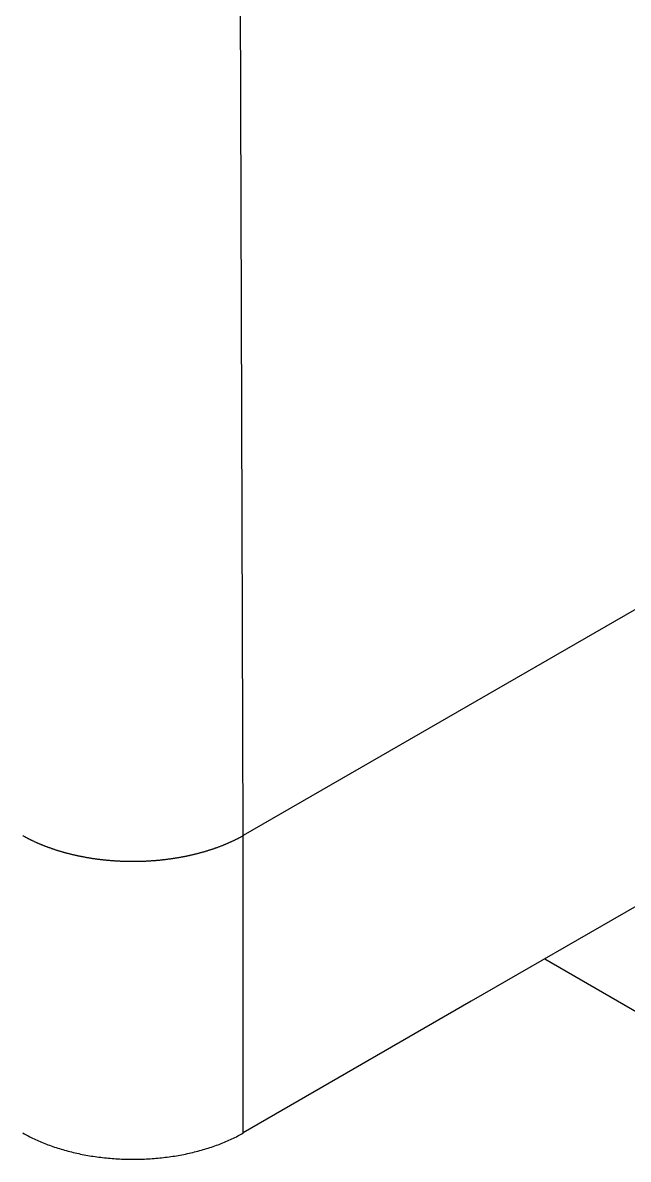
# Model space of a CAD drawing. Extents: x 3.27 to 9.48, y 3.29 to 7.63.
# Drawn here: x 8.7253 to 8.9546, y 5.5304 to 5.9606 of the extents above; entities that cross this region are included whole.
import ezdxf

# ---------------------------------------------------------------- set-up
doc = ezdxf.new("R2010")
doc.units = 0
doc.layers.add('VISIBLE_EDGES_ANSI_', color=7, linetype='CONTINUOUS')
doc.layers.add('VISIBLE_TANGENT_EDGES_ANSI', color=7, linetype='CONTINUOUS')

msp = doc.modelspace()

# ---------------------------------------------------------------- linework, layer by layer
at = {"layer": 'VISIBLE_EDGES_ANSI_'}
for p, q in [((9.29882, 5.93578), (8.80885, 5.6529)), ((8.80885, 5.6529), (8.80884, 5.65289)), ((8.95779, 5.62638), (8.89515, 5.59021)), ((8.92299, 5.60628), (8.99955, 5.56208)), ((8.89515, 5.59021), (8.80885, 5.54039))]:
    msp.add_line(p, q, dxfattribs=at)
for points in [[(8.80884, 5.65289, 0), (8.80867, 5.65279, 0), (8.8085, 5.6527, 0), (8.80833, 5.6526, 0), (8.80815, 5.65251, 0), (8.80798, 5.65241, 0), (8.8078, 5.65232, 0), (8.80763, 5.65222, 0), (8.80745, 5.65213, 0), (8.80727, 5.65203, 0), (8.80709, 5.65194, 0), (8.80692, 5.65185, 0), (8.80674, 5.65175, 0), (8.80656, 5.65166, 0), (8.80638, 5.65157, 0), (8.80619, 5.65148, 0), (8.80601, 5.65139, 0), (8.80583, 5.6513, 0), (8.80565, 5.65121, 0), (8.80546, 5.65112, 0), (8.80528, 5.65103, 0), (8.80509, 5.65094, 0), (8.80491, 5.65085, 0), (8.80472, 5.65077, 0), (8.80454, 5.65068, 0), (8.80435, 5.65059, 0), (8.80416, 5.65051, 0), (8.80397, 5.65042, 0), (8.80378, 5.65033, 0), (8.80359, 5.65025, 0), (8.8034, 5.65016, 0), (8.80321, 5.65008, 0), (8.80302, 5.65, 0), (8.80283, 5.64991, 0), (8.80264, 5.64983, 0), (8.80244, 5.64975, 0), (8.80225, 5.64967, 0), (8.80205, 5.64959, 0), (8.80186, 5.6495, 0), (8.80166, 5.64942, 0), (8.80147, 5.64934, 0), (8.80127, 5.64926, 0), (8.80107, 5.64919, 0), (8.80087, 5.64911, 0), (8.80068, 5.64903, 0), (8.80048, 5.64895, 0), (8.80028, 5.64887, 0), (8.80008, 5.6488, 0), (8.79988, 5.64872, 0), (8.79968, 5.64864, 0), (8.79947, 5.64857, 0), (8.79927, 5.64849, 0), (8.79907, 5.64842, 0), (8.79886, 5.64835, 0), (8.79866, 5.64827, 0), (8.79846, 5.6482, 0), (8.79825, 5.64813, 0), (8.79805, 5.64805, 0), (8.79784, 5.64798, 0), (8.79763, 5.64791, 0), (8.79743, 5.64784, 0), (8.79722, 5.64777, 0), (8.79701, 5.6477, 0), (8.7968, 5.64763, 0), (8.79659, 5.64756, 0), (8.79638, 5.64749, 0), (8.79617, 5.64743, 0), (8.79596, 5.64736, 0), (8.79575, 5.64729, 0), (8.79554, 5.64723, 0), (8.79533, 5.64716, 0), (8.79511, 5.64709, 0), (8.7949, 5.64703, 0), (8.79469, 5.64697, 0), (8.79447, 5.6469, 0), (8.79426, 5.64684, 0), (8.79404, 5.64678, 0), (8.79383, 5.64671, 0), (8.79361, 5.64665, 0), (8.79339, 5.64659, 0), (8.79318, 5.64653, 0), (8.79296, 5.64647, 0), (8.79274, 5.64641, 0), (8.79252, 5.64635, 0), (8.7923, 5.64629, 0), (8.79209, 5.64623, 0), (8.79187, 5.64617, 0), (8.79165, 5.64612, 0), (8.79142, 5.64606, 0), (8.7912, 5.646, 0), (8.79098, 5.64595, 0), (8.79076, 5.64589, 0), (8.79054, 5.64584, 0), (8.79031, 5.64578, 0), (8.79009, 5.64573, 0), (8.78987, 5.64567, 0), (8.78964, 5.64562, 0), (8.78942, 5.64557, 0), (8.78919, 5.64552, 0), (8.78897, 5.64547, 0), (8.78874, 5.64541, 0), (8.78852, 5.64536, 0), (8.78829, 5.64531, 0), (8.78806, 5.64527, 0), (8.78784, 5.64522, 0), (8.78761, 5.64517, 0), (8.78738, 5.64512, 0), (8.78716, 5.64507, 0), (8.78693, 5.64503, 0), (8.7867, 5.64498, 0), (8.78647, 5.64494, 0), (8.78624, 5.64489, 0), (8.78601, 5.64485, 0), (8.78578, 5.6448, 0), (8.78555, 5.64476, 0), (8.78532, 5.64472, 0), (8.78509, 5.64467, 0), (8.78486, 5.64463, 0), (8.78463, 5.64459, 0), (8.7844, 5.64455, 0), (8.78417, 5.64451, 0), (8.78394, 5.64447, 0), (8.78371, 5.64443, 0), (8.78347, 5.64439, 0), (8.78324, 5.64436, 0), (8.78301, 5.64432, 0), (8.78277, 5.64428, 0), (8.78254, 5.64425, 0), (8.78231, 5.64421, 0), (8.78207, 5.64418, 0), (8.78184, 5.64414, 0), (8.78161, 5.64411, 0), (8.78137, 5.64407, 0), (8.78114, 5.64404, 0), (8.7809, 5.64401, 0), (8.78067, 5.64398, 0), (8.78043, 5.64394, 0), (8.7802, 5.64391, 0), (8.77996, 5.64388, 0), (8.77972, 5.64385, 0), (8.77949, 5.64383, 0), (8.77925, 5.6438, 0), (8.77902, 5.64377, 0), (8.77878, 5.64374, 0), (8.77854, 5.64371, 0), (8.7783, 5.64369, 0), (8.77807, 5.64366, 0), (8.77783, 5.64364, 0), (8.77759, 5.64361, 0), (8.77735, 5.64359, 0), (8.77712, 5.64356, 0), (8.77688, 5.64354, 0), (8.77664, 5.64352, 0), (8.7764, 5.6435, 0), (8.77616, 5.64348, 0), (8.77592, 5.64345, 0), (8.77568, 5.64343, 0), (8.77545, 5.64341, 0), (8.77521, 5.64339, 0), (8.77497, 5.64338, 0), (8.77473, 5.64336, 0), (8.77449, 5.64334, 0), (8.77425, 5.64332, 0), (8.77401, 5.64331, 0), (8.77377, 5.64329, 0), (8.77353, 5.64328, 0), (8.77329, 5.64326, 0), (8.77304, 5.64325, 0), (8.7728, 5.64323, 0), (8.77256, 5.64322, 0), (8.77232, 5.64321, 0), (8.77208, 5.6432, 0), (8.77184, 5.64318, 0), (8.7716, 5.64317, 0), (8.77136, 5.64316, 0), (8.77112, 5.64315, 0), (8.77087, 5.64314, 0), (8.77063, 5.64314, 0), (8.77039, 5.64313, 0), (8.77015, 5.64312, 0), (8.76991, 5.64311, 0), (8.76966, 5.64311, 0), (8.76942, 5.6431, 0), (8.76918, 5.6431, 0), (8.76894, 5.64309, 0), (8.76869, 5.64309, 0), (8.76845, 5.64308, 0), (8.76821, 5.64308, 0), (8.76797, 5.64308, 0), (8.76772, 5.64308, 0), (8.76748, 5.64308, 0), (8.76724, 5.64307, 0), (8.767, 5.64307, 0), (8.76675, 5.64307, 0), (8.76651, 5.64308, 0), (8.76627, 5.64308, 0), (8.76603, 5.64308, 0), (8.76578, 5.64308, 0), (8.76554, 5.64309, 0), (8.7653, 5.64309, 0), (8.76506, 5.64309, 0), (8.76481, 5.6431, 0), (8.76457, 5.6431, 0), (8.76433, 5.64311, 0), (8.76409, 5.64312, 0), (8.76385, 5.64312, 0), (8.7636, 5.64313, 0), (8.76336, 5.64314, 0), (8.76312, 5.64315, 0), (8.76288, 5.64316, 0), (8.76264, 5.64317, 0), (8.7624, 5.64318, 0), (8.76216, 5.64319, 0), (8.76191, 5.6432, 0), (8.76167, 5.64321, 0), (8.76143, 5.64323, 0), (8.76119, 5.64324, 0), (8.76095, 5.64325, 0), (8.76071, 5.64327, 0), (8.76047, 5.64328, 0), (8.76023, 5.6433, 0), (8.75999, 5.64332, 0), (8.75975, 5.64333, 0), (8.75951, 5.64335, 0), (8.75927, 5.64337, 0), (8.75903, 5.64339, 0), (8.75879, 5.6434, 0), (8.75855, 5.64342, 0), (8.75831, 5.64344, 0), (8.75808, 5.64346, 0), (8.75784, 5.64349, 0), (8.7576, 5.64351, 0), (8.75736, 5.64353, 0), (8.75712, 5.64355, 0), (8.75688, 5.64358, 0), (8.75665, 5.6436, 0), (8.75641, 5.64362, 0), (8.75617, 5.64365, 0), (8.75593, 5.64368, 0), (8.7557, 5.6437, 0), (8.75546, 5.64373, 0), (8.75522, 5.64376, 0), (8.75498, 5.64378, 0), (8.75475, 5.64381, 0), (8.75451, 5.64384, 0), (8.75428, 5.64387, 0), (8.75404, 5.6439, 0), (8.7538, 5.64393, 0), (8.75357, 5.64396, 0), (8.75333, 5.64399, 0), (8.7531, 5.64402, 0), (8.75286, 5.64406, 0), (8.75263, 5.64409, 0), (8.7524, 5.64412, 0), (8.75216, 5.64416, 0), (8.75193, 5.64419, 0), (8.75169, 5.64423, 0), (8.75146, 5.64427, 0), (8.75123, 5.6443, 0), (8.751, 5.64434, 0), (8.75076, 5.64438, 0), (8.75053, 5.64442, 0), (8.7503, 5.64445, 0), (8.75007, 5.64449, 0), (8.74983, 5.64453, 0), (8.7496, 5.64457, 0), (8.74937, 5.64461, 0), (8.74914, 5.64466, 0), (8.74891, 5.6447, 0), (8.74868, 5.64474, 0), (8.74845, 5.64478, 0), (8.74822, 5.64483, 0), (8.74799, 5.64487, 0), (8.74776, 5.64492, 0), (8.74753, 5.64496, 0), (8.74731, 5.64501, 0), (8.74708, 5.64505, 0), (8.74685, 5.6451, 0), (8.74662, 5.64515, 0), (8.74639, 5.6452, 0), (8.74617, 5.64524, 0), (8.74594, 5.64529, 0), (8.74571, 5.64534, 0), (8.74549, 5.64539, 0), (8.74526, 5.64544, 0), (8.74504, 5.64549, 0), (8.74481, 5.64555, 0), (8.74459, 5.6456, 0), (8.74436, 5.64565, 0), (8.74414, 5.6457, 0), (8.74392, 5.64576, 0), (8.74369, 5.64581, 0), (8.74347, 5.64587, 0), (8.74325, 5.64592, 0), (8.74303, 5.64598, 0), (8.74281, 5.64603, 0), (8.74258, 5.64609, 0), (8.74236, 5.64615, 0), (8.74214, 5.64621, 0), (8.74192, 5.64627, 0), (8.74171, 5.64632, 0), (8.74149, 5.64638, 0), (8.74127, 5.64644, 0), (8.74105, 5.6465, 0), (8.74083, 5.64656, 0), (8.74062, 5.64663, 0), (8.7404, 5.64669, 0), (8.74018, 5.64675, 0), (8.73997, 5.64681, 0), (8.73975, 5.64688, 0), (8.73954, 5.64694, 0), (8.73932, 5.64701, 0), (8.73911, 5.64707, 0), (8.7389, 5.64714, 0), (8.73868, 5.6472, 0), (8.73847, 5.64727, 0), (8.73826, 5.64734, 0), (8.73805, 5.6474, 0), (8.73784, 5.64747, 0), (8.73763, 5.64754, 0), (8.73742, 5.64761, 0), (8.73721, 5.64768, 0), (8.737, 5.64775, 0), (8.73679, 5.64782, 0), (8.73658, 5.64789, 0), (8.73638, 5.64796, 0), (8.73617, 5.64803, 0), (8.73596, 5.64811, 0), (8.73576, 5.64818, 0), (8.73555, 5.64825, 0), (8.73535, 5.64833, 0), (8.73514, 5.6484, 0), (8.73494, 5.64847, 0), (8.73473, 5.64855, 0), (8.73453, 5.64863, 0), (8.73433, 5.6487, 0), (8.73413, 5.64878, 0), (8.73393, 5.64886, 0), (8.73373, 5.64893, 0), (8.73353, 5.64901, 0), (8.73333, 5.64909, 0), (8.73313, 5.64917, 0), (8.73293, 5.64925, 0), (8.73273, 5.64933, 0), (8.73253, 5.64941, 0), (8.73234, 5.64949, 0), (8.73214, 5.64957, 0), (8.73195, 5.64965, 0), (8.73175, 5.64974, 0), (8.73156, 5.64982, 0), (8.73137, 5.6499, 0), (8.73117, 5.64999, 0), (8.73098, 5.65007, 0), (8.73079, 5.65015, 0), (8.7306, 5.65024, 0), (8.73041, 5.65032, 0), (8.73022, 5.65041, 0), (8.73003, 5.6505, 0), (8.72984, 5.65058, 0), (8.72965, 5.65067, 0), (8.72947, 5.65076, 0), (8.72928, 5.65085, 0), (8.72909, 5.65093, 0), (8.72891, 5.65102, 0), (8.72872, 5.65111, 0), (8.72854, 5.6512, 0), (8.72836, 5.65129, 0), (8.72817, 5.65138, 0), (8.72799, 5.65147, 0), (8.72781, 5.65157, 0), (8.72763, 5.65166, 0), (8.72745, 5.65175, 0), (8.72727, 5.65184, 0), (8.72709, 5.65194, 0), (8.72691, 5.65203, 0), (8.72673, 5.65212, 0), (8.72656, 5.65222, 0), (8.72638, 5.65231, 0), (8.72621, 5.65241, 0), (8.72603, 5.65251, 0), (8.72586, 5.6526, 0), (8.72568, 5.6527, 0), (8.72551, 5.6528, 0), (8.72534, 5.65289, 0)], [(8.72533, 5.54039, 0), (8.72585, 5.54009, 0), (8.72637, 5.5398, 0), (8.7269, 5.53951, 0), (8.72743, 5.53923, 0), (8.72797, 5.53895, 0), (8.72852, 5.53868, 0), (8.72907, 5.53841, 0), (8.72963, 5.53814, 0), (8.73019, 5.53788, 0), (8.73076, 5.53762, 0), (8.73133, 5.53736, 0), (8.73191, 5.53711, 0), (8.7325, 5.53686, 0), (8.73309, 5.53662, 0), (8.73368, 5.53638, 0), (8.73428, 5.53615, 0), (8.73489, 5.53592, 0), (8.7355, 5.53569, 0), (8.73611, 5.53547, 0), (8.73673, 5.53525, 0), (8.73736, 5.53504, 0), (8.73798, 5.53483, 0), (8.73862, 5.53463, 0), (8.73925, 5.53443, 0), (8.7399, 5.53423, 0), (8.74054, 5.53404, 0), (8.74119, 5.53385, 0), (8.74184, 5.53367, 0), (8.7425, 5.5335, 0), (8.74316, 5.53332, 0), (8.74383, 5.53316, 0), (8.74449, 5.53299, 0), (8.74516, 5.53284, 0), (8.74584, 5.53268, 0), (8.74652, 5.53254, 0), (8.7472, 5.53239, 0), (8.74788, 5.53225, 0), (8.74857, 5.53212, 0), (8.74926, 5.53199, 0), (8.74995, 5.53187, 0), (8.75065, 5.53175, 0), (8.75134, 5.53163, 0), (8.75204, 5.53153, 0), (8.75274, 5.53142, 0), (8.75345, 5.53132, 0), (8.75415, 5.53123, 0), (8.75486, 5.53114, 0), (8.75557, 5.53105, 0), (8.75628, 5.53098, 0), (8.757, 5.5309, 0), (8.75771, 5.53083, 0), (8.75843, 5.53077, 0), (8.75915, 5.53071, 0), (8.75986, 5.53066, 0), (8.76058, 5.53061, 0), (8.7613, 5.53056, 0), (8.76203, 5.53053, 0), (8.76275, 5.53049, 0), (8.76347, 5.53046, 0), (8.7642, 5.53044, 0), (8.76492, 5.53042, 0), (8.76564, 5.53041, 0), (8.76637, 5.5304, 0), (8.76709, 5.5304, 0), (8.76782, 5.5304, 0), (8.76854, 5.53041, 0), (8.76927, 5.53042, 0), (8.76999, 5.53044, 0), (8.77071, 5.53046, 0), (8.77144, 5.53049, 0), (8.77216, 5.53053, 0), (8.77288, 5.53056, 0), (8.7736, 5.53061, 0), (8.77432, 5.53066, 0), (8.77504, 5.53071, 0), (8.77576, 5.53077, 0), (8.77647, 5.53083, 0), (8.77719, 5.5309, 0), (8.7779, 5.53098, 0), (8.77861, 5.53105, 0), (8.77932, 5.53114, 0), (8.78003, 5.53123, 0), (8.78074, 5.53132, 0), (8.78144, 5.53142, 0), (8.78214, 5.53153, 0), (8.78284, 5.53163, 0), (8.78354, 5.53175, 0), (8.78424, 5.53187, 0), (8.78493, 5.53199, 0), (8.78562, 5.53212, 0), (8.7863, 5.53225, 0), (8.78699, 5.53239, 0), (8.78767, 5.53254, 0), (8.78835, 5.53268, 0), (8.78902, 5.53284, 0), (8.78969, 5.53299, 0), (8.79036, 5.53316, 0), (8.79102, 5.53332, 0), (8.79169, 5.5335, 0), (8.79234, 5.53367, 0), (8.793, 5.53385, 0), (8.79364, 5.53404, 0), (8.79429, 5.53423, 0), (8.79493, 5.53443, 0), (8.79557, 5.53463, 0), (8.7962, 5.53483, 0), (8.79683, 5.53504, 0), (8.79745, 5.53525, 0), (8.79807, 5.53547, 0), (8.79869, 5.53569, 0), (8.7993, 5.53592, 0), (8.7999, 5.53615, 0), (8.8005, 5.53638, 0), (8.8011, 5.53662, 0), (8.80169, 5.53686, 0), (8.80227, 5.53711, 0), (8.80285, 5.53736, 0), (8.80343, 5.53762, 0), (8.80399, 5.53788, 0), (8.80456, 5.53814, 0), (8.80511, 5.53841, 0), (8.80567, 5.53868, 0), (8.80621, 5.53895, 0), (8.80675, 5.53923, 0), (8.80729, 5.53951, 0), (8.80781, 5.5398, 0), (8.80834, 5.54009, 0), (8.80885, 5.54039, 0)]]:
    msp.add_polyline3d(points, dxfattribs=at)
at = {"layer": 'VISIBLE_TANGENT_EDGES_ANSI'}
for p, q in [((8.80884, 5.65289), (8.80676, 6.29861)), ((8.80885, 5.54039), (8.80885, 5.6529))]:
    msp.add_line(p, q, dxfattribs=at)

doc.saveas('drawing.dxf')
